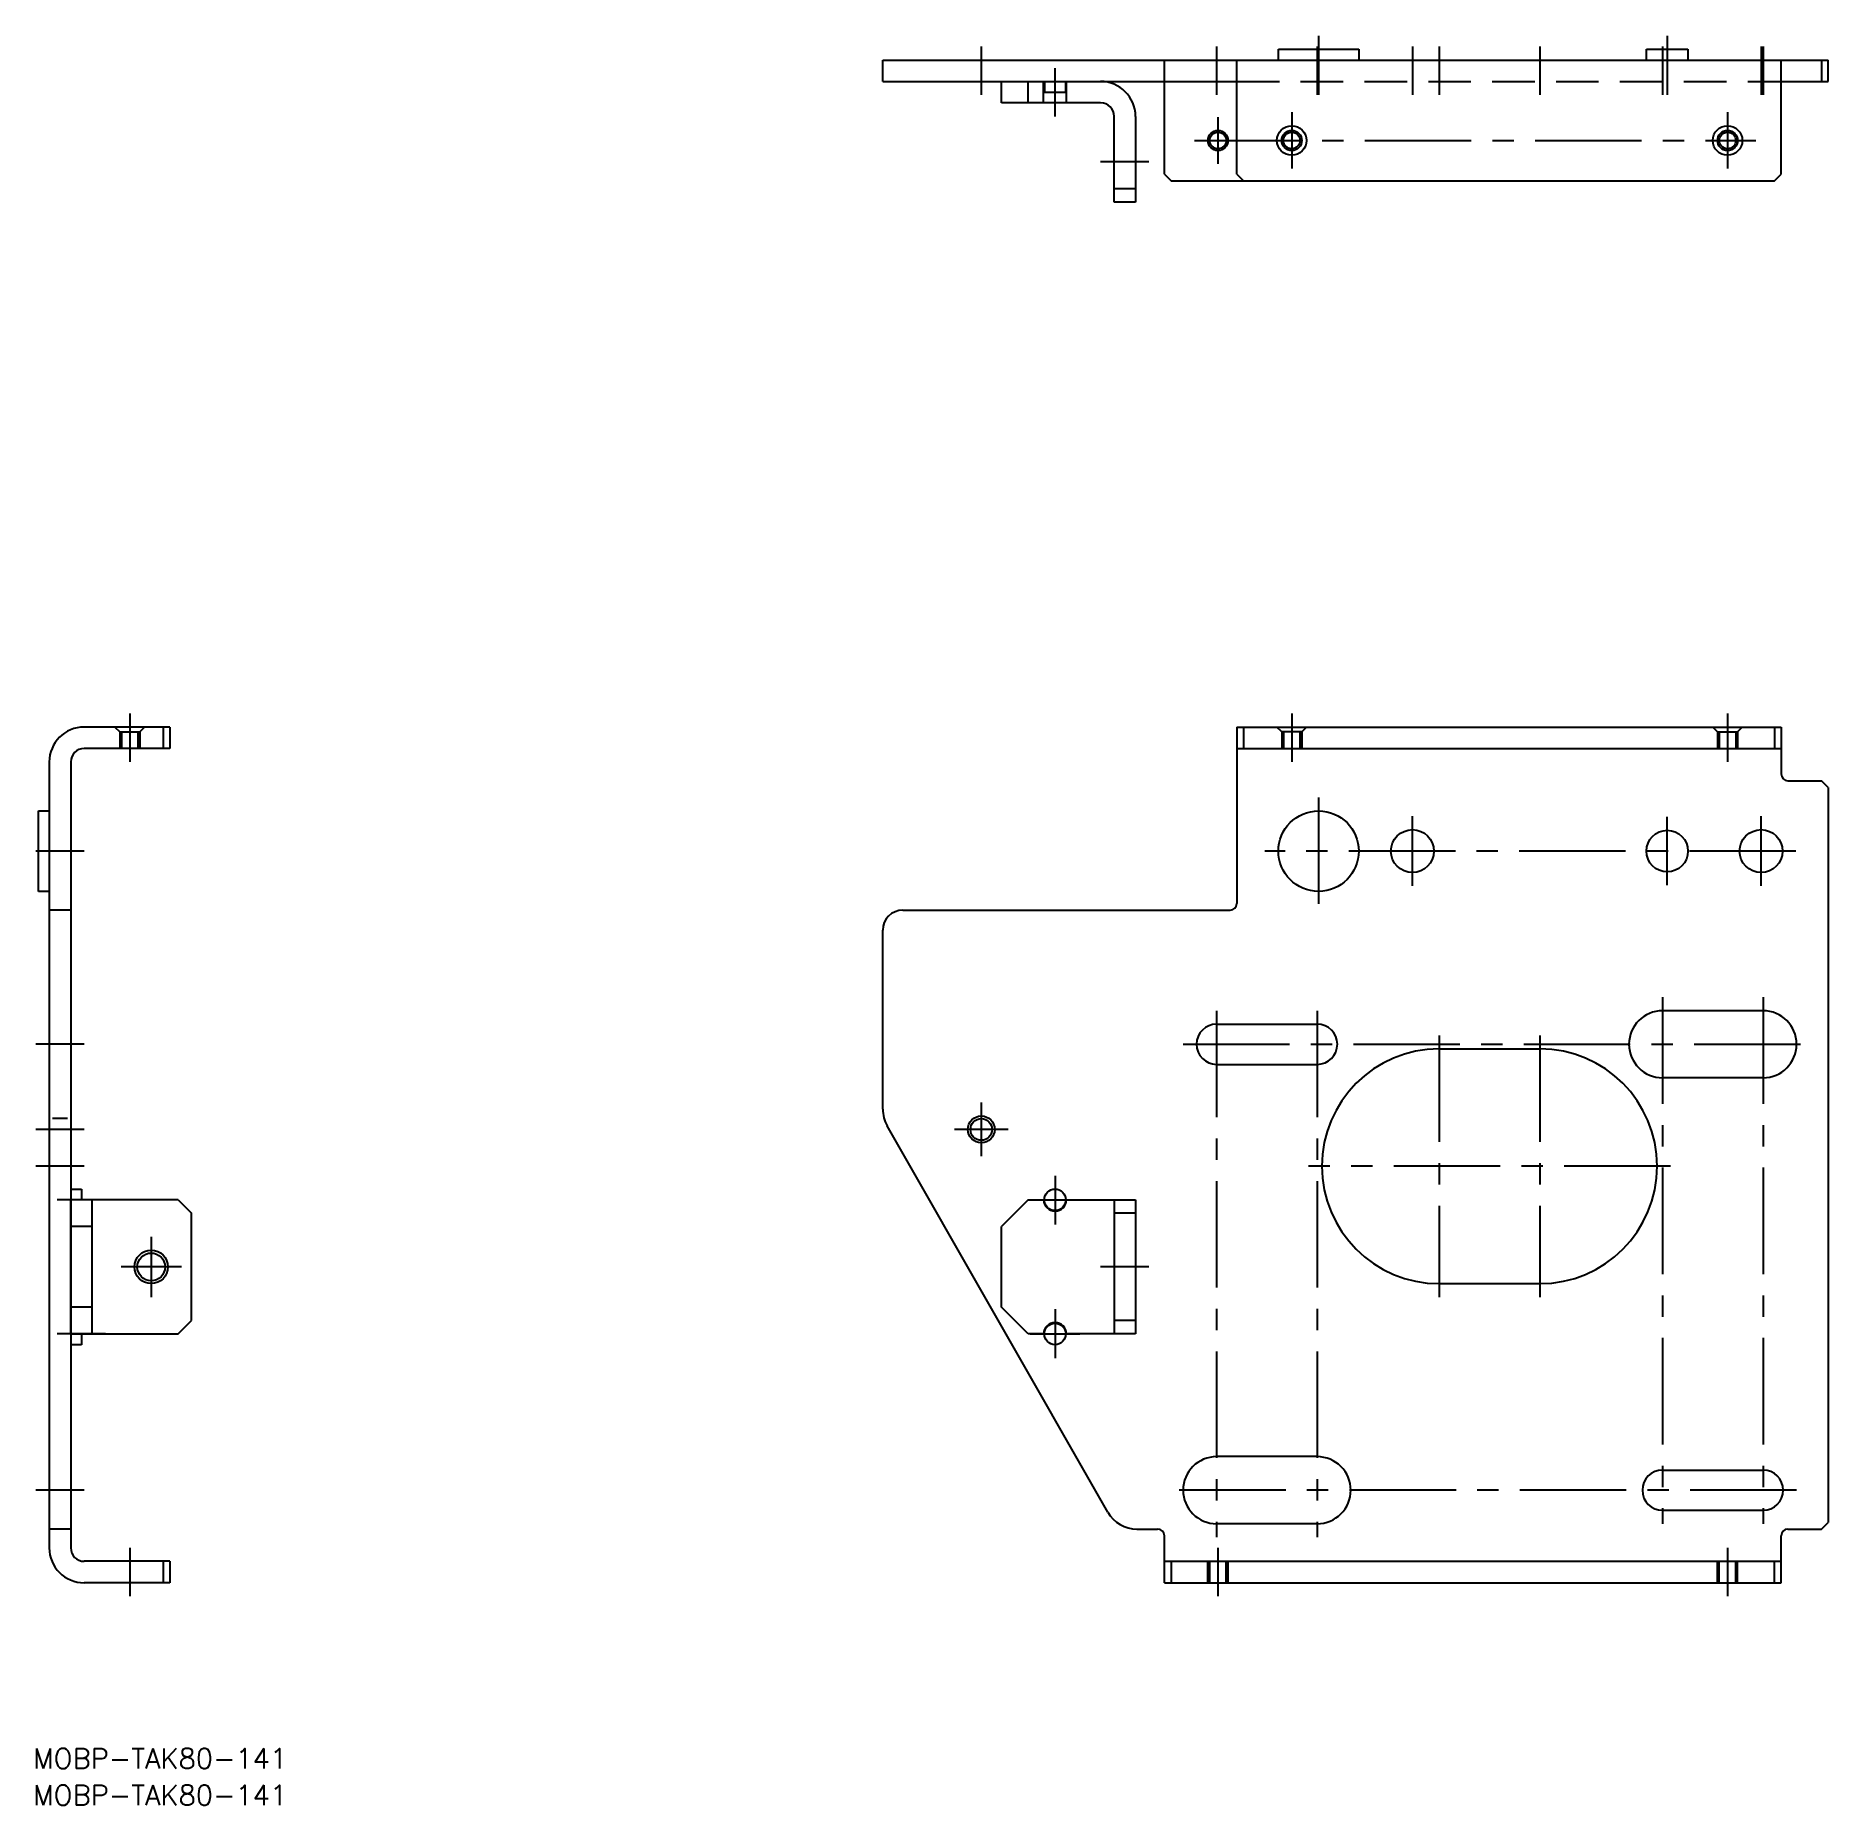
# Model space of a CAD drawing. Header units: millimetres. Extents: x 0 to 268, y -8 to 255.
import ezdxf

# ---------------------------------------------------------------- set-up
doc = ezdxf.new("R2010")
doc.units = ezdxf.units.MM
doc.header["$LTSCALE"] = 0.5
doc.linetypes.add('CENTER', pattern=[50.8, 31.75, -6.35, 6.35, -6.35])
doc.linetypes.add('DASHED', pattern=[19.05, 12.7, -6.35])
doc.layers.add('CENTER', color=1, linetype='CENTER')
doc.styles.get("Standard").update_dxf_attribs({"font": 'txt.shx', "height": 3, "bigfont": 'bigfont.shx'})

msp = doc.modelspace()

# ---------------------------------------------------------------- linework, layer by layer
at = {"color": 7, "linetype": 'Continuous', "lineweight": -3}
for p, q in [((126.75, 251.78), (267.75, 251.78)), ((126.75, 248.58), (126.75, 251.78)), ((179.55, 234.78), (179.55, 251.78)), ((185.75, 251.78), (185.75, 253.38)), ((185.75, 253.38), (197.75, 253.38)), ((197.75, 253.38), (197.75, 251.78)), ((240.65, 251.78), (240.65, 253.38)), ((240.65, 253.38), (246.85, 253.38)), ((246.85, 253.38), (246.85, 251.78)), ((260.75, 234.78), (260.75, 251.78)), ((266.75, 251.78), (266.75, 248.58)), ((267.75, 248.58), (267.75, 251.78)), ((126.75, 248.58), (179.55, 248.58)), ((144.45, 245.38), (144.45, 248.58)), ((148.45, 245.38), (148.45, 248.58)), ((150.75, 245.38), (150.75, 248.58)), ((150.85, 248.58), (150.85, 246.98)), ((150.85, 246.98), (154.05, 246.98)), ((154.05, 246.98), (154.05, 248.58)), ((154.15, 245.38), (154.15, 248.58)), ((168.75, 234.78), (168.75, 248.58)), ((260.75, 248.58), (267.75, 248.58)), ((159.25, 245.38), (144.45, 245.38)), ((161.25, 230.58), (161.25, 243.38)), ((164.45, 243.38), (164.45, 230.58)), ((164.45, 232.58), (161.25, 232.58)), ((168.75, 234.78), (169.75, 233.78)), ((169.75, 233.78), (259.75, 233.78)), ((179.55, 234.78), (180.55, 233.78)), ((259.75, 233.78), (260.75, 234.78)), ((164.45, 230.58), (161.25, 230.58)), ((20.44, 152.31), (7.64, 152.31)), ((19.44, 152.31), (19.44, 149.11)), ((20.44, 152.31), (20.44, 149.11)), ((179.55, 152.31), (260.75, 152.31)), ((179.55, 152.31), (179.55, 126.01)), ((180.55, 152.31), (180.55, 149.11)), ((259.75, 152.31), (259.75, 149.11)), ((260.75, 152.31), (260.75, 145.31)), ((2.44, 147.11), (2.44, 29.91)), ((5.64, 147.11), (5.64, 29.91)), ((20.44, 149.11), (7.64, 149.11)), ((179.55, 149.11), (260.75, 149.11)), ((261.75, 144.31), (266.75, 144.31)), ((267.75, 143.31), (266.75, 144.31)), ((267.75, 143.31), (267.75, 33.71)), ((0.84, 127.81), (0.84, 139.81)), ((0.84, 139.81), (2.44, 139.81)), ((2.44, 127.81), (0.84, 127.81)), ((5.64, 125.01), (2.44, 125.01)), ((129.75, 125.01), (178.55, 125.01)), ((126.75, 95.34), (126.75, 122.01)), ((258.05, 110.01), (243.05, 110.01)), ((176.55, 108.01), (191.55, 108.01)), ((209.75, 104.31), (224.75, 104.31)), ((176.55, 102.01), (191.55, 102.01)), ((258.05, 100.01), (243.05, 100.01)), ((160.31, 35.23), (127.41, 92.86)), ((5.64, 83.41), (7.24, 83.41)), ((7.24, 83.41), (7.24, 81.81)), ((21.64, 81.81), (5.64, 81.81)), ((5.64, 61.81), (5.64, 81.81)), ((8.84, 61.81), (8.84, 81.81)), ((21.64, 81.81), (23.64, 79.81)), ((148.45, 81.81), (144.45, 77.81)), ((148.45, 81.81), (150.75, 81.81)), ((154.15, 81.81), (164.45, 81.81)), ((161.25, 81.81), (161.25, 61.81)), ((164.45, 81.81), (164.45, 61.81)), ((8.84, 77.81), (5.64, 77.81)), ((23.64, 63.81), (23.64, 79.81)), ((144.45, 65.81), (144.45, 77.81)), ((164.45, 79.81), (161.25, 79.81)), ((209.75, 69.31), (224.75, 69.31)), ((8.84, 65.81), (5.64, 65.81)), ((148.45, 61.81), (144.45, 65.81)), ((5.64, 61.81), (21.64, 61.81)), ((7.24, 61.81), (7.24, 60.21)), ((21.64, 61.81), (23.64, 63.81)), ((150.75, 61.81), (148.45, 61.81)), ((164.45, 61.81), (154.15, 61.81)), ((164.45, 63.81), (161.25, 63.81)), ((7.24, 60.21), (5.64, 60.21)), ((191.55, 43.51), (176.55, 43.51)), ((243.05, 41.51), (258.05, 41.51)), ((243.05, 35.51), (258.05, 35.51)), ((5.64, 32.71), (2.44, 32.71)), ((164.66, 32.71), (167.75, 32.71)), ((191.55, 33.51), (176.55, 33.51)), ((261.75, 32.71), (266.75, 32.71)), ((266.75, 32.71), (267.75, 33.71)), ((168.75, 24.71), (168.75, 31.71)), ((260.75, 24.71), (260.75, 31.71)), ((20.44, 27.91), (7.64, 27.91)), ((19.44, 27.91), (19.44, 24.71)), ((20.44, 27.91), (20.44, 24.71)), ((168.75, 27.91), (260.75, 27.91)), ((169.75, 27.91), (169.75, 24.71)), ((259.75, 24.71), (259.75, 27.91)), ((20.44, 24.71), (7.64, 24.71)), ((168.75, 24.71), (260.75, 24.71))]:
    msp.add_line(p, q, dxfattribs=at)
at = {"color": 3, "linetype": 'DASHED', "lineweight": -3}
for p, q in [((168.75, 248.58), (168.75, 251.78)), ((179.55, 248.58), (260.75, 248.58)), ((12.24, 152.31), (12.94, 151.61)), ((12.94, 151.61), (15.94, 151.61)), ((12.94, 151.61), (12.94, 149.11)), ((13.21, 151.61), (13.21, 149.11)), ((15.67, 151.61), (15.67, 149.11)), ((15.94, 151.61), (16.64, 152.31)), ((15.94, 151.61), (15.94, 149.11)), ((186.25, 151.61), (185.55, 152.31)), ((186.25, 151.61), (186.25, 149.11)), ((189.25, 151.61), (186.25, 151.61)), ((186.52, 151.61), (186.52, 149.11)), ((188.98, 151.61), (188.98, 149.11)), ((189.95, 152.31), (189.25, 151.61)), ((189.25, 151.61), (189.25, 149.11)), ((250.55, 152.31), (251.25, 151.61)), ((251.25, 151.61), (251.25, 149.11)), ((251.25, 151.61), (254.25, 151.61)), ((251.52, 151.61), (251.52, 149.11)), ((253.98, 151.61), (253.98, 149.11)), ((254.25, 151.61), (254.95, 152.31)), ((254.25, 151.61), (254.25, 149.11)), ((175.25, 24.71), (175.25, 27.91)), ((175.52, 24.71), (175.52, 27.91)), ((177.98, 24.71), (177.98, 27.91)), ((178.25, 24.71), (178.25, 27.91)), ((251.25, 24.71), (251.25, 27.91)), ((251.52, 24.71), (251.52, 27.91)), ((253.98, 24.71), (253.98, 27.91)), ((254.25, 24.71), (254.25, 27.91))]:
    msp.add_line(p, q, dxfattribs=at)
at = {"color": 3, "linetype": 'Continuous', "lineweight": -2}
msp.add_line((2.94, 94.01), (5.14, 94.01), dxfattribs=at)
for centre, radius in [((176.75, 239.78), 1.5), ((187.75, 239.78), 1.5), ((252.75, 239.78), 1.5), ((141.45, 92.31), 2), ((17.64, 71.81), 2.5)]:
    msp.add_circle(centre, radius, dxfattribs=at)
at = {"color": 7, "linetype": 'Continuous', "lineweight": -3}
for centre, radius in [((176.75, 239.78), 1.23), ((187.75, 239.78), 2.2), ((187.75, 239.78), 1.23), ((252.75, 239.78), 2.2), ((252.75, 239.78), 1.23), ((191.75, 133.81), 6), ((205.75, 133.81), 3.2), ((243.75, 133.81), 3.1), ((257.75, 133.81), 3.2), ((141.45, 92.31), 1.62), ((152.45, 81.81), 1.6), ((17.64, 71.81), 2.07), ((152.45, 61.81), 1.6)]:
    msp.add_circle(centre, radius, dxfattribs=at)
for centre, radius, start, end in [((159.25, 243.38), 5.2, 0, 90), ((159.25, 243.38), 2, 0, 90), ((7.64, 147.11), 5.2, 90, 180), ((7.64, 147.11), 2, 90, 180), ((261.75, 145.31), 1, 180, 270), ((178.55, 126.01), 1, 270, 0), ((129.75, 122.01), 3, 90, 180), ((243.05, 105.01), 5, 90, 270), ((258.05, 105.01), 5, 270, 90), ((176.55, 105.01), 3, 90, 270), ((191.55, 105.01), 3, 270, 90), ((209.75, 86.81), 17.5, 90, 270), ((224.75, 86.81), 17.5, 270, 90), ((131.75, 95.34), 5, 180, 209.7248), ((152.45, 81.81), 1.7, 180, 0), ((152.45, 61.81), 1.7, 0, 180), ((176.55, 38.51), 5, 90, 270), ((191.55, 38.51), 5, 270, 90), ((243.05, 38.51), 3, 90, 270), ((258.05, 38.51), 3, 270, 90), ((164.66, 37.71), 5, 209.7248, 270), ((167.75, 31.71), 1, 0, 90), ((261.75, 31.71), 1, 90, 180), ((7.64, 29.91), 5.2, 180, 270), ((7.64, 29.91), 2, 180, 270)]:
    msp.add_arc(centre, radius, start, end, dxfattribs=at)
at = {"layer": 'CENTER', "color": 1, "linetype": 'CENTER', "lineweight": -3}
for p, q in [((191.75, 255.38), (191.75, 246.58)), ((243.75, 255.38), (243.75, 246.58)), ((141.45, 253.78), (141.45, 246.58)), ((176.55, 253.78), (176.55, 246.58)), ((191.55, 253.78), (191.55, 246.58)), ((205.75, 253.78), (205.75, 246.58)), ((209.75, 253.78), (209.75, 246.58)), ((224.75, 253.78), (224.75, 246.58)), ((243.05, 253.78), (243.05, 246.58)), ((257.75, 253.78), (257.75, 246.58)), ((258.05, 253.78), (258.05, 246.58)), ((152.45, 243.38), (152.45, 250.58)), ((176.75, 243.28), (176.75, 236.28)), ((187.75, 243.98), (187.75, 235.58)), ((252.75, 243.98), (252.75, 235.58)), ((173.25, 239.78), (256.95, 239.78)), ((166.45, 236.58), (159.25, 236.58)), ((14.44, 154.31), (14.44, 147.11)), ((187.75, 154.31), (187.75, 147.11)), ((252.75, 154.31), (252.75, 147.11)), ((191.75, 141.81), (191.75, 125.81)), ((205.75, 128.61), (205.75, 139.01)), ((257.75, 128.61), (257.75, 139.01)), ((243.75, 128.71), (243.75, 138.91)), ((7.64, 133.81), (0.44, 133.81)), ((262.95, 133.81), (183.75, 133.81)), ((176.55, 110.01), (176.55, 31.51)), ((191.55, 110.01), (191.55, 31.51)), ((243.05, 112.01), (243.05, 33.51)), ((258.05, 112.01), (258.05, 33.51)), ((7.64, 105.01), (0.44, 105.01)), ((171.55, 105.01), (265.05, 105.01)), ((209.75, 106.31), (209.75, 67.31)), ((224.75, 106.31), (224.75, 67.31)), ((141.45, 96.31), (141.45, 88.31)), ((7.64, 92.31), (0.44, 92.31)), ((145.45, 92.31), (137.45, 92.31)), ((7.64, 86.81), (0.44, 86.81)), ((244.25, 86.81), (190.25, 86.81)), ((152.45, 85.41), (152.45, 78.11)), ((10.84, 81.81), (3.64, 81.81)), ((148.75, 81.81), (156.15, 81.81)), ((17.64, 76.31), (17.64, 67.31)), ((22.14, 71.81), (13.14, 71.81)), ((166.45, 71.81), (159.25, 71.81)), ((152.45, 65.51), (152.45, 58.21)), ((10.84, 61.81), (3.64, 61.81)), ((148.75, 61.81), (156.15, 61.81)), ((7.64, 38.51), (0.44, 38.51)), ((263.05, 38.51), (169.55, 38.51)), ((14.44, 29.91), (14.44, 22.71)), ((176.75, 29.91), (176.75, 22.71)), ((252.75, 29.91), (252.75, 22.71))]:
    msp.add_line(p, q, dxfattribs=at)

# ---------------------------------------------------------------- texts
at = {"color": 7, "linetype": 'Continuous', "lineweight": -3, "char_height": 3, "attachment_point": 1}
for insert in [(0, 0), (0, -5.46)]:
    msp.add_mtext_dynamic_manual_height_columns('MOBP-TAK80-141', width=52.3014, gutter_width=15, heights=[0], dxfattribs=dict(at, insert=insert))

doc.saveas('drawing.dxf')
